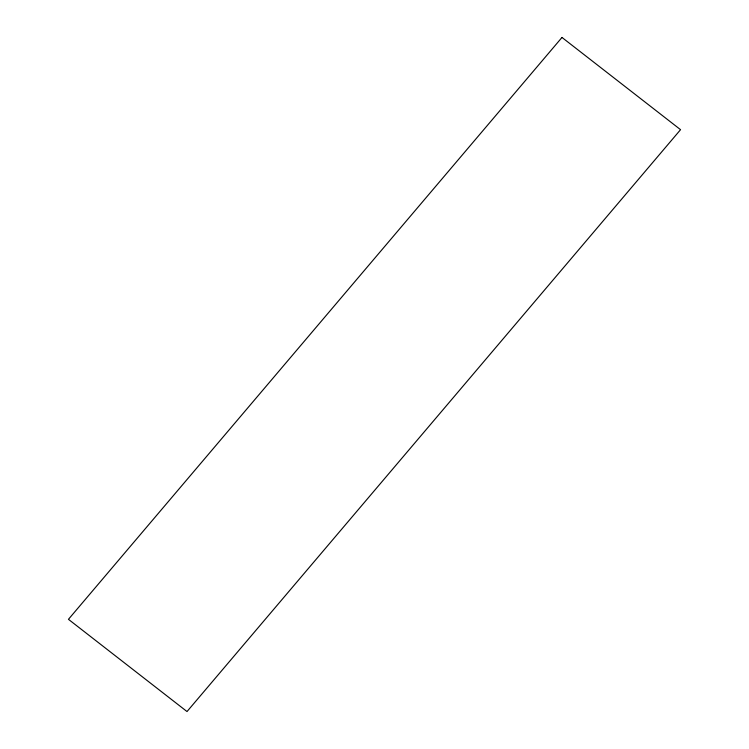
<?xml version="1.0" encoding="UTF-8"?>
<svg xmlns="http://www.w3.org/2000/svg" width="749" height="749" viewBox="0 0 749 749"><rect width="100%" height="100%" fill="white"/><g stroke="black" fill="none" stroke-linecap="round" stroke-linejoin="round"><path stroke-width="1.12" d="M561.984 37.45L68.449 619.32L187.016 711.55L680.551 129.68L561.984 37.45"/></g></svg>
